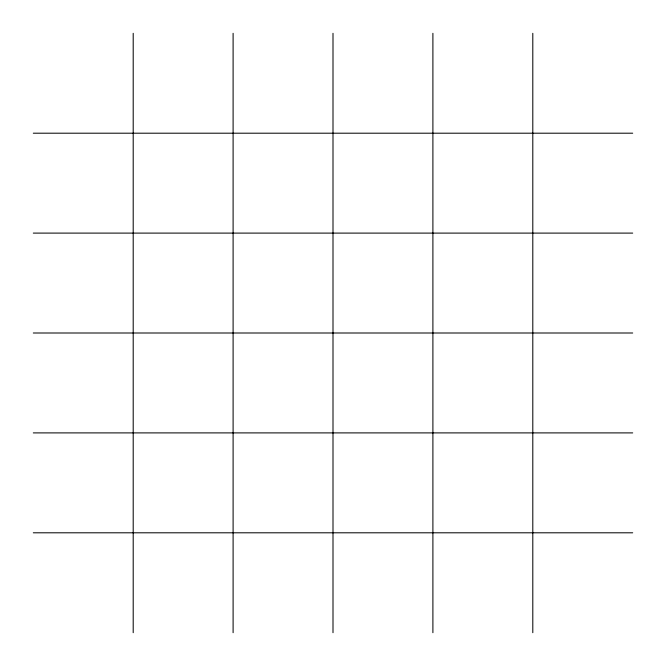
<?xml version="1.0" encoding="UTF-8"?>
<svg xmlns="http://www.w3.org/2000/svg" width="666" height="666" viewBox="0 0 666 666"><rect width="100%" height="100%" fill="white"/><g stroke="black" fill="none" stroke-linecap="round" stroke-linejoin="round"><path stroke-width="1" d="M33.3 133.2L632.7 133.2M33.3 233.1L632.7 233.1M33.3 333L632.7 333M33.3 432.9L632.7 432.9M33.3 532.8L632.7 532.8M532.8 33.3L532.8 632.7M432.9 33.3L432.9 632.7M333 33.3L333 632.7M233.1 33.3L233.1 632.7M133.2 33.3L133.2 632.7"/></g></svg>
